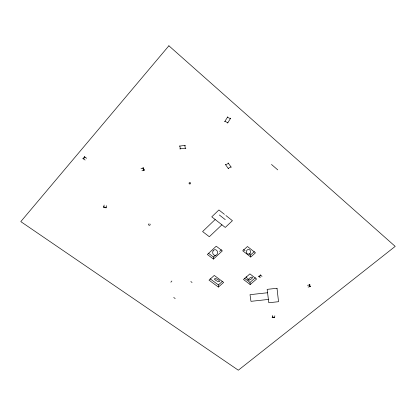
<?xml version="1.0" encoding="UTF-8"?>
<svg xmlns="http://www.w3.org/2000/svg" width="416" height="416" viewBox="0 0 416 416"><rect width="100%" height="100%" fill="white"/><g stroke="black" fill="none" stroke-linecap="round" stroke-linejoin="round"><path stroke-width="0.62" d="M218.405 287.061L223.642 282.407L214.256 275.439L209.03 280.16L218.405 287.061L218.41 284.924L222.201 281.549M213.455 259.074L222.352 250.884L216.242 246.204L207.355 254.478L213.455 259.074L213.491 257.041L215.353 255.32M103.589 207.298L104.146 205.046M106.012 207.927L106.574 205.681M310.508 286.333L308.838 286.972A2.818 1.742 -16.2 0 1 308.079 287.004M272.152 317.382L272.548 316.238A2.798 0.582 -83 0 0 272.688 315.505M171.865 280.982L171.46 281.778L170.778 282.105M274.274 317.684L274.69 316.555A2.798 0.593 -83.1 0 0 274.836 315.827M309.946 284.57L308.277 285.215A2.824 1.737 -16.2 0 1 307.512 285.246M230.693 118.149L227.588 123.11M227.765 116.761L224.671 121.732M85.155 160.004A3.188 1.394 39.2 0 1 84.906 159.89L83.06 158.548L84.594 156.801L84.406 156.536M83.455 158.912L84.989 157.165L84.594 156.801M215.166 219.508L202.597 231.556L209.326 236.725L221.915 224.806M219.544 251.456L221.406 249.74M250.734 257.026L242.72 250.791L247.452 246.516L255.476 252.808L250.734 257.026L250.546 254.992L254.316 251.633M250.177 284.554L243.485 279.495L249.896 273.889L256.599 279.016L250.177 284.554L250 282.422L255.403 277.753M144.55 169.988L142.189 170.742A3.11 1.087 -22.5 0 1 141.96 170.758M143.608 167.778L141.242 168.537A3.115 1.076 -22.5 0 1 141.014 168.558M258.648 276.141L258.851 276.437L260.551 275.111L261.555 276.037A2.865 0.988 52.8 0 0 262.038 276.318M258.851 276.437L259.163 276.76L260.868 275.434M225.378 164.341L225.664 164.824L228.431 163.374L231.234 167.258M225.664 164.824L228.197 168.386L230.953 166.941M309.702 284.778L310.268 286.541M185.869 148.221L179.78 148.881M185.432 145.418L179.327 146.084M267.566 292.75L250.016 294.674L250.968 301.335L268.398 299.437M272.324 317.008L274.466 317.33M272.215 317.294L274.352 317.616M103.693 206.799L106.116 207.433M103.61 207.163L106.033 207.797M224.957 121.352L227.874 122.73M227.484 117.286L230.407 118.68M173.727 297.487L175.198 298.542M225.274 219.658L219.367 214.999M210.127 278.814L218.41 284.924M228.478 168.698L228.197 168.386M244.369 278.158L250 282.422M208.442 253.219L213.491 257.041M243.578 249.558L245.071 250.723M249.054 253.828L250.546 254.992M224.416 214.328L218.91 209.95L211.77 216.835L225.264 227.438L232.424 220.698L225.919 215.524M277.753 169.879L271.487 164.455M84.989 157.165L86.44 158.148A3.193 1.383 39.3 0 0 86.689 158.257M83.06 158.548L82.872 158.283M259.163 276.76L259.854 277.358A2.86 0.998 52.8 0 0 260.338 277.638M260.551 275.111L260.333 274.778M228.431 163.374L228.145 162.885M246.137 276.723L248.175 279.937M190.902 281.382L191.105 281.757A1.576 1.394 87 0 0 192.098 282.344M143.312 167.95L144.253 170.154M142.818 168.142L143.759 170.347M309.27 284.95L309.837 286.712M179.873 146.104L180.326 148.902M184.86 145.558L185.297 148.356M149.88 223.974A0.837 0.749 12.7 0 1 149.947 225.087A0.837 0.749 12.7 0 1 148.72 224.999A0.837 0.749 12.7 0 1 148.866 223.902M143.801 169.296A0.712 0.66 20.9 0 1 143.723 169.796M168.891 45.791L20.8 221.608L238.321 370.209L395.2 246.386L168.891 45.791M277.014 288.278L267.15 289.364L268.809 302.749L278.533 301.699L277.014 288.278M189.311 183.804A0.785 0.728 7.3 0 0 190.596 183.409A0.785 0.728 7.3 0 0 189.571 182.562A0.785 0.728 7.3 0 0 189.311 183.804M250.115 253.25A2.371 2.101 -84.6 0 0 248.778 249.47A2.371 2.101 -84.6 0 0 246.511 252.736A2.371 2.101 -84.6 0 0 250.115 253.25M249.46 279.984A2.548 0.811 -32.6 0 0 252.528 277.326A2.548 0.811 -32.6 0 0 249.059 278.574A2.548 0.811 -32.6 0 0 249.46 279.984M215.03 279.76A2.85 0.889 28.5 0 0 219.398 281.632A2.85 0.889 28.5 0 0 216.757 278.99A2.85 0.889 28.5 0 0 215.03 279.76M213.08 250.89A2.855 2.46 85.4 0 0 214.984 255.362A2.855 2.46 85.4 0 0 217.339 251.311A2.855 2.46 85.4 0 0 213.08 250.89"/></g></svg>
